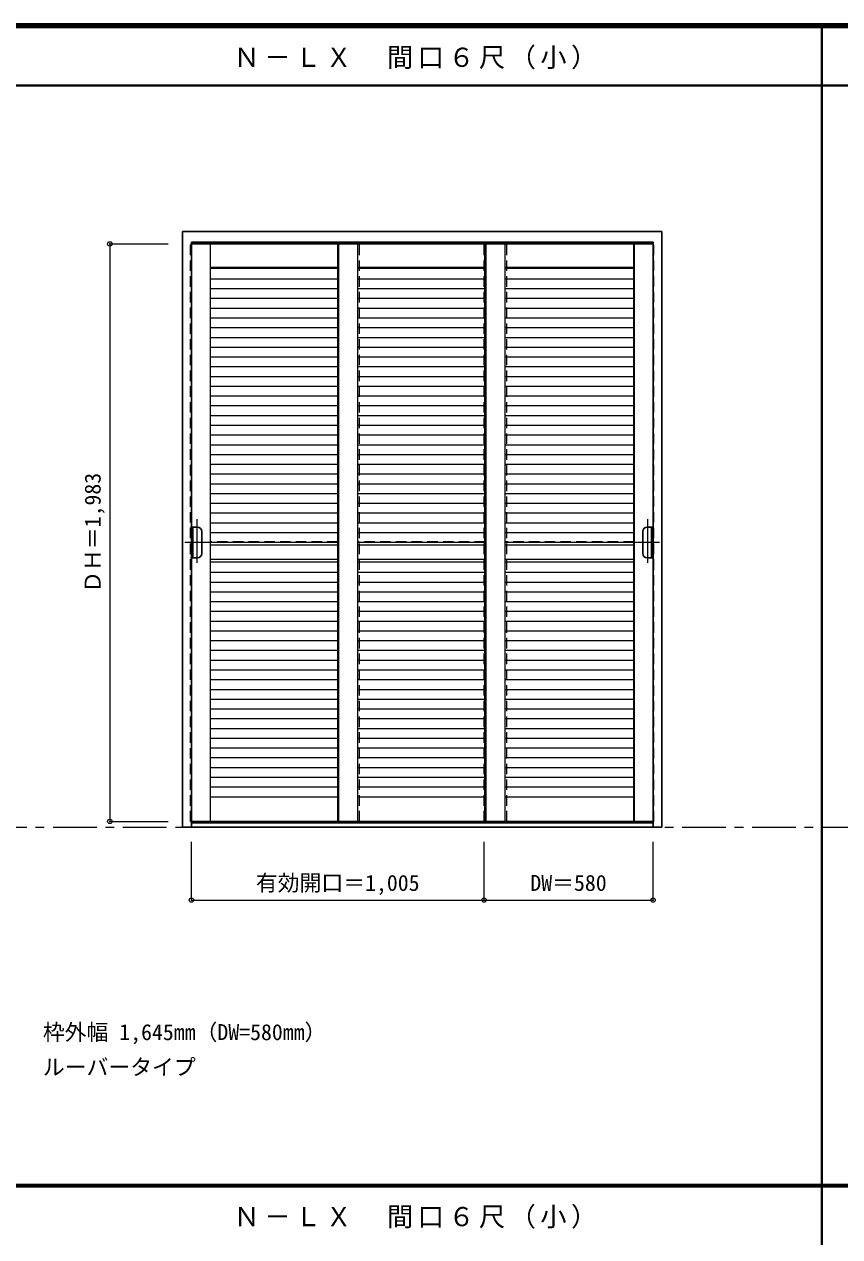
# Model space of a CAD drawing. Units: millimetres, scale not verified. Extents: x -6000 to 5700, y -4307 to 4260.
# Drawn here: x -3189 to -389, y 12 to 4175 of the extents above; entities that cross this region are included whole.
import ezdxf
from ezdxf.enums import TextEntityAlignment as Align

# ---------------------------------------------------------------- set-up
doc = ezdxf.new("R2010")
doc.units = ezdxf.units.MM
doc.header["$LTSCALE"] = 30
doc.header["$PDMODE"] = 32
doc.header["$PDSIZE"] = 15
doc.linetypes.add('CHAIN1', pattern=[8, 5, -1, 1, -1])
doc.linetypes.add('DASHED1', pattern=[1.8, 1.2, -0.6])
for name, color, linetype, lineweight in [('0-1_通り芯', 4, 'CHAIN1', 9), ('0-2_扉', 4, 'DASHED1', 9), ('0-3_仕上げ', 7, 'Continuous', 18), ('0-4_枠', 3, 'Continuous', 25), ('0-6_引手', 3, 'Continuous', 25), ('0-B_寸法', 7, 'Continuous', 9), ('F-1_枠', 6, 'Continuous', 40)]:
    doc.layers.add(name, color=color, linetype=linetype, lineweight=lineweight)
doc.layers.add('0-A_文字', color=7, linetype='Continuous')
doc.styles.add('ＭＳ ゴシック', font='')
doc.styles.get('ＭＳ ゴシック').set_extended_font_data('MS Gothic')

msp = doc.modelspace()

# ---------------------------------------------------------------- linework, layer by layer
at = {"layer": '0-1_通り芯'}
for p, q in [((-2596.25, 2475.5), (-2596.25, 2315.5)), ((-1048.75, 2475.5), (-1048.75, 2315.5)), ((-2552.25, 2395.5), (-2637.25, 2395.5)), ((-1007.75, 2395.5), (-1092.75, 2395.5))]:
    msp.add_line(p, q, dxfattribs=at)
at = {"layer": '0-1_通り芯', "color": 7, "lineweight": 18}
msp.add_line((-5490, 1418), (2345, 1418), dxfattribs=at)
at = {"layer": '0-2_扉'}
for p, q in [((-2618, 3421), (-2615, 3421)), ((-2618, 1438), (-2618, 3421)), ((-2038, 1438), (-2038, 3420)), ((-1610, 1438), (-1610, 3420)), ((-1532.5, 1438), (-1532.5, 3420)), ((-1027, 3421), (-1030, 3421)), ((-1027, 1438), (-1027, 3421)), ((-2618, 1438), (-2615, 1438)), ((-1027, 1438), (-1030, 1438))]:
    msp.add_line(p, q, dxfattribs=at)
at = {"layer": '0-2_扉', "color": 3, "linetype": 'Continuous', "lineweight": 25}
for p, q in [((-2615, 3421), (-1030, 3421)), ((-2112.5, 3420), (-2112.5, 1438)), ((-1607, 3420), (-1607, 1438)), ((-2615, 1438), (-1030, 1438))]:
    msp.add_line(p, q, dxfattribs=at)
at = {"layer": '0-3_仕上げ', "linetype": 'DASHED1'}
for p, q in [((-2615, 3421), (-2615, 1438)), ((-1030, 3421), (-1030, 1438)), ((-2112.5, 2398), (-2549, 2398)), ((-1607, 2398), (-2043.5, 2398)), ((-1096, 2398), (-1538, 2398)), ((-2112.5, 2328), (-2549, 2328)), ((-1607, 2328), (-2043.5, 2328)), ((-1096, 2328), (-1538, 2328))]:
    msp.add_line(p, q, dxfattribs=at)
at = {"layer": '0-3_仕上げ'}
for p, q in [((-2550, 3421), (-2550, 1438)), ((-2549, 1438), (-2549, 3421)), ((-2109.5, 3421), (-2109.5, 1438)), ((-2044.5, 3421), (-2044.5, 1438)), ((-2043.5, 1438), (-2043.5, 3421)), ((-1604, 3421), (-1604, 1438)), ((-1539, 3421), (-1539, 1438)), ((-1538, 1438), (-1538, 3421)), ((-1096, 1438), (-1096, 3421)), ((-1095, 3421), (-1095, 1438)), ((-2549, 3341), (-2112.5, 3341)), ((-2112.5, 3338), (-2549, 3338)), ((-2549, 3337.04), (-2112.5, 3337.04)), ((-2043.5, 3341), (-1607, 3341)), ((-1607, 3338), (-2043.5, 3338)), ((-2043.5, 3337.04), (-1607, 3337.04)), ((-1538, 3341), (-1096, 3341)), ((-1096, 3338), (-1538, 3338)), ((-1538, 3337.04), (-1096, 3337.04)), ((-2549, 3300.97), (-2112.5, 3300.97)), ((-2043.5, 3300.97), (-1607, 3300.97)), ((-1538, 3300.97), (-1096, 3300.97)), ((-2549, 3267.47), (-2112.5, 3267.47)), ((-2043.5, 3267.47), (-1607, 3267.47)), ((-1538, 3267.47), (-1096, 3267.47)), ((-2549, 3233.97), (-2112.5, 3233.97)), ((-2043.5, 3233.97), (-1607, 3233.97)), ((-1538, 3233.97), (-1096, 3233.97)), ((-2549, 3200.47), (-2112.5, 3200.47)), ((-2549, 3166.97), (-2112.5, 3166.97)), ((-2043.5, 3200.47), (-1607, 3200.47)), ((-2043.5, 3166.97), (-1607, 3166.97)), ((-1538, 3200.47), (-1096, 3200.47)), ((-1538, 3166.97), (-1096, 3166.97)), ((-2549, 3133.47), (-2112.5, 3133.47)), ((-2043.5, 3133.47), (-1607, 3133.47)), ((-1538, 3133.47), (-1096, 3133.47)), ((-2549, 3099.97), (-2112.5, 3099.97)), ((-2043.5, 3099.97), (-1607, 3099.97)), ((-1538, 3099.97), (-1096, 3099.97)), ((-2549, 3066.47), (-2112.5, 3066.47)), ((-2043.5, 3066.47), (-1607, 3066.47)), ((-1538, 3066.47), (-1096, 3066.47)), ((-2549, 3032.97), (-2112.5, 3032.97)), ((-2549, 2999.47), (-2112.5, 2999.47)), ((-2043.5, 3032.97), (-1607, 3032.97)), ((-2043.5, 2999.47), (-1607, 2999.47)), ((-1538, 3032.97), (-1096, 3032.97)), ((-1538, 2999.47), (-1096, 2999.47)), ((-2549, 2965.97), (-2112.5, 2965.97)), ((-2043.5, 2965.97), (-1607, 2965.97)), ((-1538, 2965.97), (-1096, 2965.97)), ((-2549, 2932.47), (-2112.5, 2932.47)), ((-2043.5, 2932.47), (-1607, 2932.47)), ((-1538, 2932.47), (-1096, 2932.47)), ((-2549, 2898.97), (-2112.5, 2898.97)), ((-2043.5, 2898.97), (-1607, 2898.97)), ((-1538, 2898.97), (-1096, 2898.97)), ((-2549, 2865.47), (-2112.5, 2865.47)), ((-2549, 2831.97), (-2112.5, 2831.97)), ((-2043.5, 2865.47), (-1607, 2865.47)), ((-2043.5, 2831.97), (-1607, 2831.97)), ((-1538, 2865.47), (-1096, 2865.47)), ((-1538, 2831.97), (-1096, 2831.97)), ((-2549, 2798.47), (-2112.5, 2798.47)), ((-2043.5, 2798.47), (-1607, 2798.47)), ((-1538, 2798.47), (-1096, 2798.47)), ((-2549, 2764.97), (-2112.5, 2764.97)), ((-2043.5, 2764.97), (-1607, 2764.97)), ((-1538, 2764.97), (-1096, 2764.97)), ((-2549, 2731.47), (-2112.5, 2731.47)), ((-2043.5, 2731.47), (-1607, 2731.47)), ((-1538, 2731.47), (-1096, 2731.47)), ((-2549, 2697.97), (-2112.5, 2697.97)), ((-2549, 2664.47), (-2112.5, 2664.47)), ((-2043.5, 2697.97), (-1607, 2697.97)), ((-2043.5, 2664.47), (-1607, 2664.47)), ((-1538, 2697.97), (-1096, 2697.97)), ((-1538, 2664.47), (-1096, 2664.47)), ((-2549, 2630.97), (-2112.5, 2630.97)), ((-2043.5, 2630.97), (-1607, 2630.97)), ((-1538, 2630.97), (-1096, 2630.97)), ((-2549, 2597.47), (-2112.5, 2597.47)), ((-2043.5, 2597.47), (-1607, 2597.47)), ((-1538, 2597.47), (-1096, 2597.47)), ((-2549, 2563.97), (-2112.5, 2563.97)), ((-2043.5, 2563.97), (-1607, 2563.97)), ((-1538, 2563.97), (-1096, 2563.97)), ((-2549, 2530.47), (-2112.5, 2530.47)), ((-2043.5, 2530.47), (-1607, 2530.47)), ((-1538, 2530.47), (-1096, 2530.47)), ((-2549, 2496.97), (-2112.5, 2496.97)), ((-2549, 2463.47), (-2112.5, 2463.47)), ((-2043.5, 2496.97), (-1607, 2496.97)), ((-2043.5, 2463.47), (-1607, 2463.47)), ((-1538, 2496.97), (-1096, 2496.97)), ((-1538, 2463.47), (-1096, 2463.47)), ((-2549, 2429.97), (-2112.5, 2429.97)), ((-2043.5, 2429.97), (-1607, 2429.97)), ((-1538, 2429.97), (-1096, 2429.97)), ((-2549, 2396.47), (-2112.5, 2396.47)), ((-2549, 2388), (-2112.5, 2388)), ((-2043.5, 2396.47), (-1607, 2396.47)), ((-2043.5, 2388), (-1607, 2388)), ((-1538, 2396.47), (-1096, 2396.47)), ((-1538, 2388), (-1096, 2388)), ((-2549, 2338.59), (-2112.5, 2338.59)), ((-2043.5, 2338.59), (-1607, 2338.59)), ((-1538, 2338.59), (-1096, 2338.59)), ((-2549, 2329.54), (-2112.5, 2329.54)), ((-2549, 2293.47), (-2112.5, 2293.47)), ((-2043.5, 2329.54), (-1607, 2329.54)), ((-2043.5, 2293.47), (-1607, 2293.47)), ((-1538, 2329.54), (-1096, 2329.54)), ((-1538, 2293.47), (-1096, 2293.47)), ((-2549, 2259.97), (-2112.5, 2259.97)), ((-2043.5, 2259.97), (-1607, 2259.97)), ((-1538, 2259.97), (-1096, 2259.97)), ((-2549, 2226.47), (-2112.5, 2226.47)), ((-2043.5, 2226.47), (-1607, 2226.47)), ((-1538, 2226.47), (-1096, 2226.47)), ((-2549, 2192.97), (-2112.5, 2192.97)), ((-2043.5, 2192.97), (-1607, 2192.97)), ((-1538, 2192.97), (-1096, 2192.97)), ((-2549, 2159.47), (-2112.5, 2159.47)), ((-2549, 2125.97), (-2112.5, 2125.97)), ((-2043.5, 2159.47), (-1607, 2159.47)), ((-2043.5, 2125.97), (-1607, 2125.97)), ((-1538, 2159.47), (-1096, 2159.47)), ((-1538, 2125.97), (-1096, 2125.97)), ((-2549, 2092.47), (-2112.5, 2092.47)), ((-2043.5, 2092.47), (-1607, 2092.47)), ((-1538, 2092.47), (-1096, 2092.47)), ((-2549, 2058.97), (-2112.5, 2058.97)), ((-2043.5, 2058.97), (-1607, 2058.97)), ((-1538, 2058.97), (-1096, 2058.97)), ((-2549, 2025.47), (-2112.5, 2025.47)), ((-2043.5, 2025.47), (-1607, 2025.47)), ((-1538, 2025.47), (-1096, 2025.47)), ((-2549, 1991.97), (-2112.5, 1991.97)), ((-2549, 1958.47), (-2112.5, 1958.47)), ((-2043.5, 1991.97), (-1607, 1991.97)), ((-2043.5, 1958.47), (-1607, 1958.47)), ((-1538, 1991.97), (-1096, 1991.97)), ((-1538, 1958.47), (-1096, 1958.47)), ((-2549, 1924.97), (-2112.5, 1924.97)), ((-2043.5, 1924.97), (-1607, 1924.97)), ((-1538, 1924.97), (-1096, 1924.97)), ((-2549, 1891.47), (-2112.5, 1891.47)), ((-2043.5, 1891.47), (-1607, 1891.47)), ((-1538, 1891.47), (-1096, 1891.47)), ((-2549, 1857.97), (-2112.5, 1857.97)), ((-2043.5, 1857.97), (-1607, 1857.97)), ((-1538, 1857.97), (-1096, 1857.97)), ((-2549, 1824.47), (-2112.5, 1824.47)), ((-2549, 1790.97), (-2112.5, 1790.97)), ((-2043.5, 1824.47), (-1607, 1824.47)), ((-2043.5, 1790.97), (-1607, 1790.97)), ((-1538, 1824.47), (-1096, 1824.47)), ((-1538, 1790.97), (-1096, 1790.97)), ((-2549, 1757.47), (-2112.5, 1757.47)), ((-2043.5, 1757.47), (-1607, 1757.47)), ((-1538, 1757.47), (-1096, 1757.47)), ((-2549, 1723.97), (-2112.5, 1723.97)), ((-2043.5, 1723.97), (-1607, 1723.97)), ((-1538, 1723.97), (-1096, 1723.97)), ((-2549, 1690.47), (-2112.5, 1690.47)), ((-2043.5, 1690.47), (-1607, 1690.47)), ((-1538, 1690.47), (-1096, 1690.47)), ((-2549, 1656.97), (-2112.5, 1656.97)), ((-2043.5, 1656.97), (-1607, 1656.97)), ((-1538, 1656.97), (-1096, 1656.97)), ((-2549, 1623.47), (-2112.5, 1623.47)), ((-2549, 1589.97), (-2112.5, 1589.97)), ((-2043.5, 1623.47), (-1607, 1623.47)), ((-2043.5, 1589.97), (-1607, 1589.97)), ((-1538, 1623.47), (-1096, 1623.47)), ((-1538, 1589.97), (-1096, 1589.97)), ((-2549, 1556.47), (-2112.5, 1556.47)), ((-2043.5, 1556.47), (-1607, 1556.47)), ((-1538, 1556.47), (-1096, 1556.47)), ((-2549, 1522.97), (-2112.5, 1522.97)), ((-2112.5, 1521), (-2549, 1521)), ((-2043.5, 1522.97), (-1607, 1522.97)), ((-1607, 1521), (-2043.5, 1521)), ((-1538, 1522.97), (-1096, 1522.97)), ((-1096, 1521), (-1538, 1521))]:
    msp.add_line(p, q, dxfattribs=at)
at = {"layer": '0-4_枠'}
for p, q in [((-2645, 3463), (-1000, 3463)), ((-2645, 3463), (-2645, 1418)), ((-1000, 1418), (-1000, 3463)), ((-2615, 1418), (-2615, 3427)), ((-2615, 3427), (-1030, 3427)), ((-1030, 1418), (-1030, 3427)), ((-1000, 1418), (-2645, 1418)), ((-1030, 1433), (-2615, 1433))]:
    msp.add_line(p, q, dxfattribs=at)
at = {"layer": '0-6_引手', "color": 4, "linetype": 'DASHED1', "lineweight": 9}
for p, q in [((-2615, 2448), (-2618, 2448)), ((-1030, 2448), (-1027, 2448)), ((-2615, 2343), (-2618, 2343)), ((-1030, 2343), (-1027, 2343))]:
    msp.add_line(p, q, dxfattribs=at)
at = {"layer": '0-6_引手'}
for p, q in [((-2594.5, 2448), (-2615, 2448)), ((-2610, 2343), (-2610, 2448)), ((-2579.5, 2358), (-2579.5, 2433)), ((-1065.5, 2358), (-1065.5, 2433)), ((-1050.5, 2448), (-1030, 2448)), ((-1035, 2343), (-1035, 2448)), ((-2594.5, 2343), (-2615, 2343)), ((-1050.5, 2343), (-1030, 2343))]:
    msp.add_line(p, q, dxfattribs=at)
for centre, start, end in [((-2594.5, 2433), 0, 90), ((-1050.5, 2433), 90, 180), ((-2594.5, 2358), 270, 0), ((-1050.5, 2358), 180, 270)]:
    msp.add_arc(centre, 15, start, end, dxfattribs=at)
at = {"layer": '0-B_寸法', "color": 4}
for p, q in [((-2895, 3421), (-2895, 1438)), ((-2895, 3421), (-2695, 3421)), ((-2895, 1438), (-2695, 1438)), ((-2615, 1168), (-2615, 1368)), ((-1610, 1168), (-1610, 1368)), ((-1030, 1168), (-1030, 1368)), ((-2615, 1168), (-1030, 1168))]:
    msp.add_line(p, q, dxfattribs=at)
at = {"layer": '0-B_寸法'}
for p in [(-2895, 3421), (-2895, 1438), (-2615, 1168), (-1610, 1168), (-1030, 1168)]:
    msp.add_point(p, dxfattribs=at)
at = {"layer": 'F-1_枠'}
for p, q in [((-6000, 4175), (5700, 4175)), ((-6000, 4170), (5700, 4170)), ((-6000, 4165), (5700, 4165)), ((-450, 4175), (-450, -3790)), ((-6000, 3965), (5700, 3965)), ((-6000, 190.5), (5700, 190.5)), ((-6000, 187.5), (5700, 187.5)), ((-6000, 184.5), (5700, 184.5))]:
    msp.add_line(p, q, dxfattribs=at)

# ---------------------------------------------------------------- texts
at = {"layer": '0-A_文字', "style": 'ＭＳ ゴシック'}
for s, p in [('枠外幅 1,645mm（DW=580mm）', (-3125, 670.5)), ('ルーバータイプ', (-3125, 550.5))]:
    msp.add_text(s, height=54.99, dxfattribs=at).set_placement(p, align=Align.BOTTOM_LEFT)
at = {"layer": '0-A_文字', "char_height": 65.98, "attachment_point": 7, "style": 'ＭＳ ゴシック'}
for insert in [(-2470, 4020), (-2470, 39.5)]:
    msp.add_mtext('\\T1.17;Ｎ－ＬＸ\u3000間口６尺（小）', dxfattribs=dict(at, insert=insert))
at = {"layer": '0-B_寸法', "style": 'ＭＳ ゴシック'}
msp.add_text('ＤＨ＝1,983', height=54.99, rotation=90, dxfattribs=at).set_placement((-2910, 2222.75), align=Align.BOTTOM_LEFT)
for s, p in [('有効開口＝1,005', (-2393.75, 1183)), ('DW＝580', (-1451.25, 1183))]:
    msp.add_text(s, height=54.99, dxfattribs=at).set_placement(p, align=Align.BOTTOM_LEFT)

doc.saveas('drawing.dxf')
